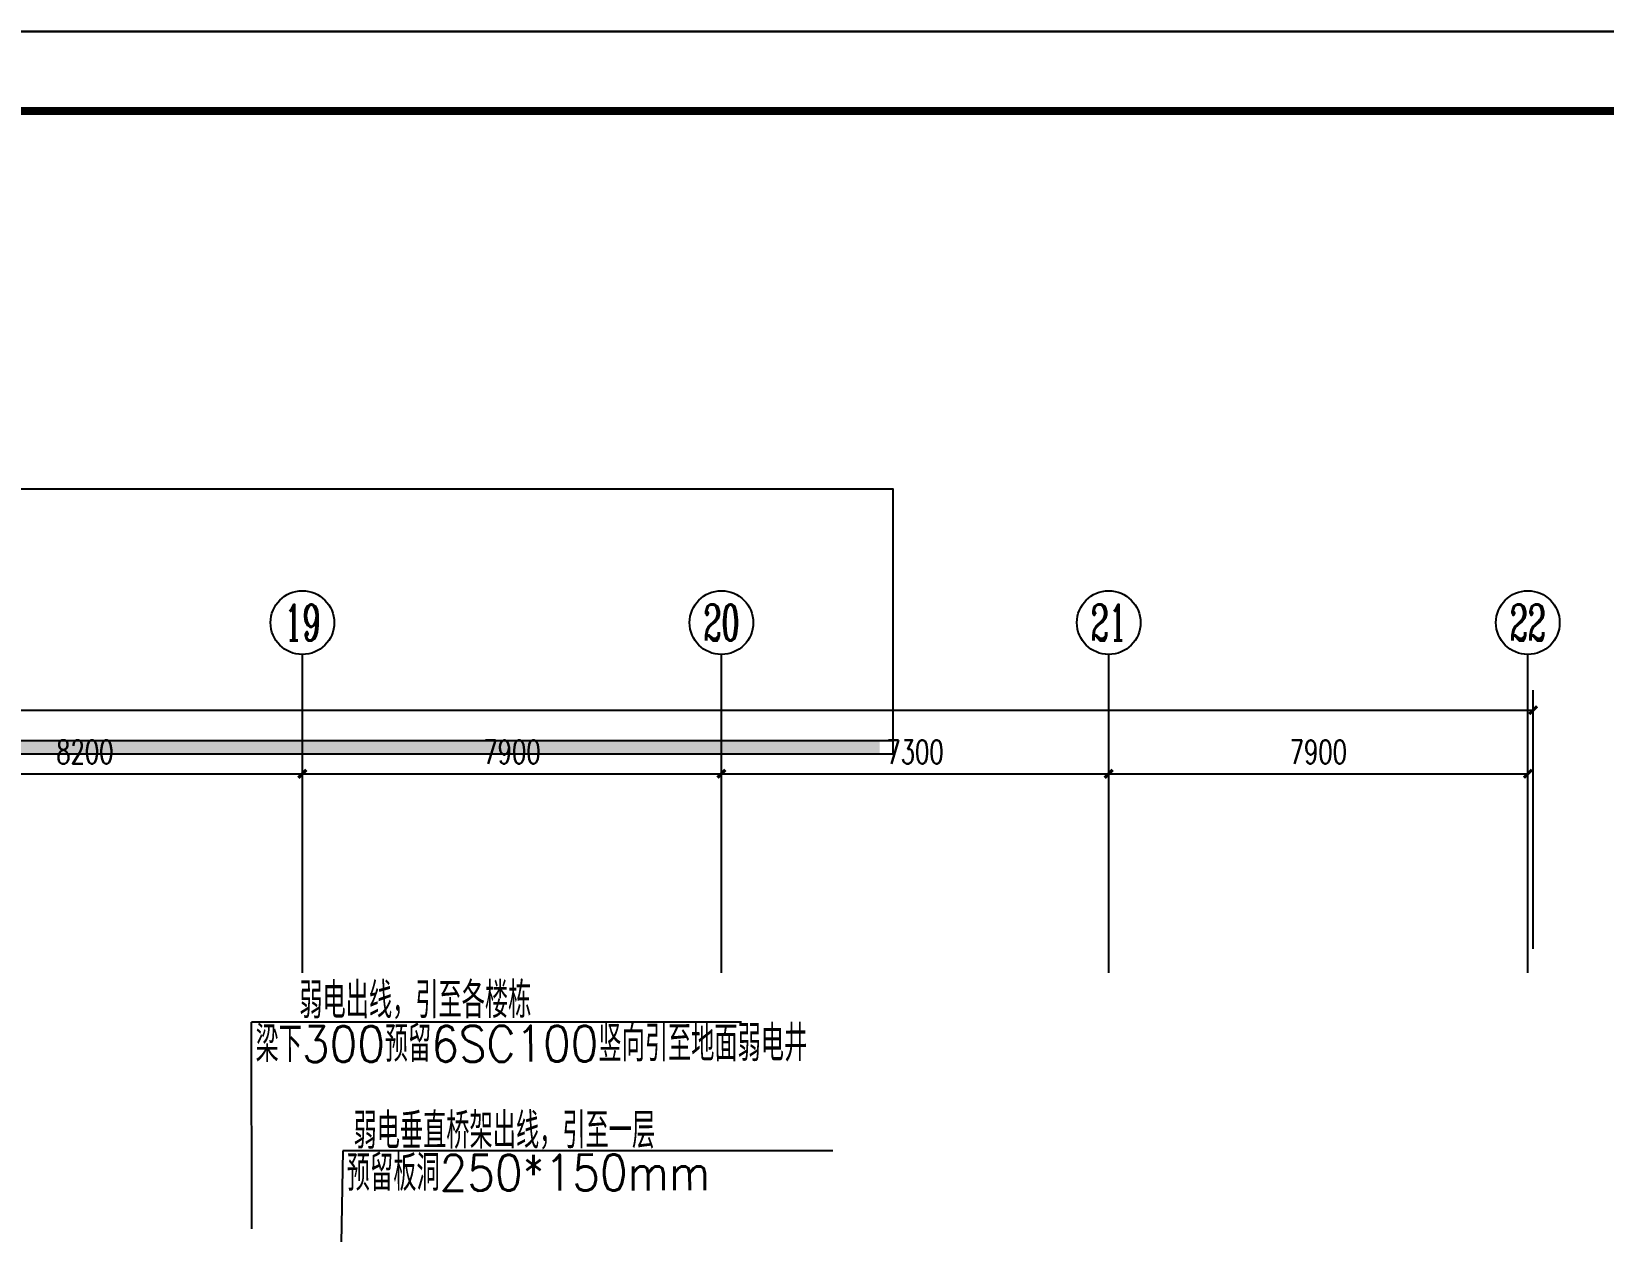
# Model space of a CAD drawing. Extents: x 1398449 to 2142961, y 256969 to 1032940.
# Drawn here: x 1626445 to 1656079, y 1001957 to 1024583 of the extents above; entities that cross this region are included whole.
import ezdxf
from ezdxf.enums import TextEntityAlignment as Align

# ---------------------------------------------------------------- set-up
doc = ezdxf.new("R2010")
doc.units = 0
doc.header["$LTSCALE"] = 1500
doc.header["$PDSIZE"] = 50
for name, color, linetype in [('1-建筑底图', 8, 'Continuous'), ('AXIS_TEXT', 7, 'Continuous'), ('BTTK', 7, 'Continuous'), ('PUB_TITLE', 4, 'Continuous'), ('主楼地下（一期）参照$0$PUB_TITLE', 7, 'Continuous'), ('公用-影线', 8, 'Continuous'), ('建筑-墙体', 2, 'Continuous'), ('电-标注', 1, 'Continuous')]:
    doc.layers.add(name, color=color, linetype=linetype)
doc.layers.add('yichutu', color=7, linetype='Continuous', true_color=0xffffff, plot=False)
doc.styles.add('_TCH_AXIS', font='COMPLEX', dxfattribs={"bigfont": 'GBCBIG'})
doc.styles.add('_TCH_DIM_T3', font='SIMPLEX', dxfattribs={"width": 0.7058823529411765, "bigfont": 'GBCBIG'})
doc.styles.add('COMPLEX', font='COMPLEX')
doc.styles.add('HZ(TK)', font='geniso.shx', dxfattribs={"width": 0.9, "bigfont": 'hztxt.shx'})
doc.styles.add('JD', font='simplex.shx', dxfattribs={"width": 0.9, "bigfont": 'gbcbig.shx'})
doc.dimstyles.new('_TCH_ARCH&&150', dxfattribs={"dimtxt": 446.25, "dimasz": 150, "dimexe": 375, "dimexo": 450, "dimgap": 189.375, "dimtad": 1, "dimdec": 0, "dimzin": 0, "dimdsep": 46, "dimtxsty": '_TCH_DIM_T3', "dimblk": 'ARCHTICK', "dimcen": 0.09, "dimclrt": 7, "dimazin": 2, "dimtfac": 1, "dimtdec": 0, "dimtix": 1, "dimtmove": 2, "dimatfit": 3, "dimfxl": 1, "dimtolj": 1, "dimtzin": 0, "dimarcsym": 0})

# ---------------------------------------------------------------- blocks, each defined once
blk = doc.blocks.new('A$C10362422')
at = {"layer": '公用-影线'}
blk.add_hatch(color=256, dxfattribs=at).paths.add_polyline_path([(-23607.06078637188, 12676.3449112284), (3272.939213610312, 12676.3449112284), (3272.939213610312, 12926.3449112284), (-23607.06078637188, 12926.3449112284)])
blk.add_lwpolyline([(12672.93921361031, 12676.3449112284), (12822.93921361031, 12676.3449112284), (12822.93921361031, 17676.34491123026), (-23857.90825815528, 17676.34491123026), (-23857.90825815528, 12676.3449112284), (3272.939213610312, 12676.3449112284)])
at = {"layer": '建筑-墙体'}
for p, q in [((-23857.90825815528, 12926.3449112284), (3272.939213610312, 12926.3449112284)), ((-23857.90825815528, 12676.3449112284), (3272.939213610312, 12676.3449112284))]:
    blk.add_line(p, q, dxfattribs=at)
blk = doc.blocks.new('_ArchTick')
at = {"color": 0, "linetype": 'ByBlock', "const_width": 0.4}
blk.add_lwpolyline([(-0.5, -0.5), (0.5, 0.5)], dxfattribs=at)
blk = doc.blocks.new('*D199')
at = {"layer": '1-建筑底图', "color": 0, "lineweight": -2, "transparency": 16777216}
for p, q in [((115799.999999636, 41880.66589218623), (115799.999999636, 45555.6658926789)), ((123699.9999996357, 41880.66589317156), (123699.9999996357, 45555.6658926789)), ((115799.999999636, 45180.6658926789), (123699.9999996357, 45180.6658926789))]:
    blk.add_line(p, q, dxfattribs=at)
at = {"layer": 'Defpoints', "color": 0}
for p in [(123699.9999996357, 45180.6658926789), (115799.999999636, 41430.66589218623), (123699.9999996357, 41430.66589317156)]:
    blk.add_point(p, dxfattribs=at)
at = {"layer": '1-建筑底图', "color": 0, "lineweight": -2, "transparency": 16777216, "xscale": 150, "yscale": 150, "zscale": 150, "rotation": 180}
blk.add_blockref('_ArchTick', (115799.999999636, 45180.6658926789), dxfattribs=at)
at = {"layer": '1-建筑底图', "color": 0, "lineweight": -2, "transparency": 16777216, "xscale": 150, "yscale": 150, "zscale": 150}
blk.add_blockref('_ArchTick', (123699.9999996357, 45180.6658926789), dxfattribs=at)
at = {"layer": '1-建筑底图', "color": 7, "transparency": 16777216, "insert": (119749.9999996359, 45593.1658926789), "char_height": 446.25, "attachment_point": 5, "style": '_TCH_DIM_T3'}
blk.add_mtext('\\A1;7900', dxfattribs=at)
blk = doc.blocks.new('*D240')
at = {"layer": '1-建筑底图', "color": 0, "lineweight": -2, "transparency": 16777216}
for p, q in [((107599.999999786, 41880.66415173246), (107599.999999786, 45555.66415217251)), ((115799.9999997863, 41880.66415261233), (115799.9999997863, 45555.66415217251)), ((107599.999999786, 45180.66415217251), (115799.9999997863, 45180.66415217251))]:
    blk.add_line(p, q, dxfattribs=at)
at = {"layer": 'Defpoints', "color": 0}
for p in [(115799.9999997863, 45180.66415217251), (107599.999999786, 41430.66415173246), (115799.9999997863, 41430.66415261233)]:
    blk.add_point(p, dxfattribs=at)
at = {"layer": '1-建筑底图', "color": 0, "lineweight": -2, "transparency": 16777216, "xscale": 150, "yscale": 150, "zscale": 150, "rotation": 180}
blk.add_blockref('_ArchTick', (107599.999999786, 45180.66415217251), dxfattribs=at)
at = {"layer": '1-建筑底图', "color": 0, "lineweight": -2, "transparency": 16777216, "xscale": 150, "yscale": 150, "zscale": 150}
blk.add_blockref('_ArchTick', (115799.9999997863, 45180.66415217251), dxfattribs=at)
at = {"layer": '1-建筑底图', "color": 7, "transparency": 16777216, "insert": (111699.9999997861, 45593.16415217251), "char_height": 446.25, "attachment_point": 5, "style": '_TCH_DIM_T3'}
blk.add_mtext('\\A1;8200', dxfattribs=at)
blk = doc.blocks.new('*D241')
at = {"layer": '1-建筑底图', "color": 0, "lineweight": -2, "transparency": 16777216}
for p, q in [((115799.9999997864, 41880.66415261233), (115799.9999997864, 45555.66415303631)), ((123699.9999997863, 41880.66415346006), (123699.9999997863, 45555.66415303631)), ((115799.9999997864, 45180.66415303631), (123699.9999997863, 45180.66415303631))]:
    blk.add_line(p, q, dxfattribs=at)
at = {"layer": 'Defpoints', "color": 0}
for p in [(123699.9999997863, 45180.66415303631), (115799.9999997864, 41430.66415261233), (123699.9999997863, 41430.66415346006)]:
    blk.add_point(p, dxfattribs=at)
at = {"layer": '1-建筑底图', "color": 0, "lineweight": -2, "transparency": 16777216, "xscale": 150, "yscale": 150, "zscale": 150, "rotation": 180}
blk.add_blockref('_ArchTick', (115799.9999997864, 45180.66415303631), dxfattribs=at)
at = {"layer": '1-建筑底图', "color": 0, "lineweight": -2, "transparency": 16777216, "xscale": 150, "yscale": 150, "zscale": 150}
blk.add_blockref('_ArchTick', (123699.9999997863, 45180.66415303631), dxfattribs=at)
at = {"layer": '1-建筑底图', "color": 7, "transparency": 16777216, "insert": (119749.9999997863, 45593.16415303631), "char_height": 446.25, "attachment_point": 5, "style": '_TCH_DIM_T3'}
blk.add_mtext('\\A1;7900', dxfattribs=at)
blk = doc.blocks.new('*D242')
at = {"layer": '1-建筑底图', "color": 0, "lineweight": -2, "transparency": 16777216}
for p, q in [((123699.9999997863, 41880.66415346006), (123699.9999997863, 45555.66415385169)), ((130999.9999997863, 41880.66415424354), (130999.9999997863, 45555.66415385169)), ((123699.9999997863, 45180.66415385169), (130999.9999997863, 45180.66415385169))]:
    blk.add_line(p, q, dxfattribs=at)
at = {"layer": 'Defpoints', "color": 0}
for p in [(130999.9999997863, 45180.66415385169), (123699.9999997863, 41430.66415346006), (130999.9999997863, 41430.66415424354)]:
    blk.add_point(p, dxfattribs=at)
at = {"layer": '1-建筑底图', "color": 0, "lineweight": -2, "transparency": 16777216, "xscale": 150, "yscale": 150, "zscale": 150, "rotation": 180}
blk.add_blockref('_ArchTick', (123699.9999997863, 45180.66415385169), dxfattribs=at)
at = {"layer": '1-建筑底图', "color": 0, "lineweight": -2, "transparency": 16777216, "xscale": 150, "yscale": 150, "zscale": 150}
blk.add_blockref('_ArchTick', (130999.9999997863, 45180.66415385169), dxfattribs=at)
at = {"layer": '1-建筑底图', "color": 7, "transparency": 16777216, "insert": (127349.9999997863, 45593.16415385169), "char_height": 446.25, "attachment_point": 5, "style": '_TCH_DIM_T3'}
blk.add_mtext('\\A1;7300', dxfattribs=at)
blk = doc.blocks.new('*D243')
at = {"layer": '1-建筑底图', "color": 0, "lineweight": -2, "transparency": 16777216}
for p, q in [((130999.9999997863, 41880.66415424354), (130999.9999997863, 45555.66415466752)), ((138899.9999997863, 41880.66415509128), (138899.9999997863, 45555.66415466752)), ((130999.9999997863, 45180.66415466752), (138899.9999997863, 45180.66415466752))]:
    blk.add_line(p, q, dxfattribs=at)
at = {"layer": 'Defpoints', "color": 0}
for p in [(138899.9999997863, 45180.66415466752), (130999.9999997863, 41430.66415424354), (138899.9999997863, 41430.66415509128)]:
    blk.add_point(p, dxfattribs=at)
at = {"layer": '1-建筑底图', "color": 0, "lineweight": -2, "transparency": 16777216, "xscale": 150, "yscale": 150, "zscale": 150, "rotation": 180}
blk.add_blockref('_ArchTick', (130999.9999997863, 45180.66415466752), dxfattribs=at)
at = {"layer": '1-建筑底图', "color": 0, "lineweight": -2, "transparency": 16777216, "xscale": 150, "yscale": 150, "zscale": 150}
blk.add_blockref('_ArchTick', (138899.9999997863, 45180.66415466752), dxfattribs=at)
at = {"layer": '1-建筑底图', "color": 7, "transparency": 16777216, "insert": (134949.9999997863, 45593.16415466752), "char_height": 446.25, "attachment_point": 5, "style": '_TCH_DIM_T3'}
blk.add_mtext('\\A1;7900', dxfattribs=at)
blk = doc.blocks.new('*D262')
at = {"layer": '1-建筑底图', "color": 0, "lineweight": -2, "transparency": 16777216}
for p, q in [((-6.119371116287299e-07, 41880.66414018429), (-6.119368131210721e-07, 46755.66414885374)), ((139000.0000039364, 41880.66415752296), (139000.0000039364, 46755.66414885374)), ((-6.119368360831995e-07, 46380.66414885374), (139000.0000039364, 46380.66414885374))]:
    blk.add_line(p, q, dxfattribs=at)
at = {"layer": 'Defpoints', "color": 0}
for p in [(139000.0000039364, 46380.66414885374), (-6.119371391832829e-07, 41430.66414018429), (139000.0000039364, 41430.66415752296)]:
    blk.add_point(p, dxfattribs=at)
at = {"layer": '1-建筑底图', "color": 0, "lineweight": -2, "transparency": 16777216, "xscale": 150, "yscale": 150, "zscale": 150, "rotation": 180}
blk.add_blockref('_ArchTick', (-6.119368360831995e-07, 46380.66414885374), dxfattribs=at)
at = {"layer": '1-建筑底图', "color": 0, "lineweight": -2, "transparency": 16777216, "xscale": 150, "yscale": 150, "zscale": 150}
blk.add_blockref('_ArchTick', (139000.0000039364, 46380.66414885374), dxfattribs=at)
at = {"layer": '1-建筑底图', "color": 7, "transparency": 16777216, "insert": (69500.0000016622, 46793.16414885374), "char_height": 446.25, "attachment_point": 5, "style": '_TCH_DIM_T3'}
blk.add_mtext('\\A1;139000', dxfattribs=at)
blk = doc.blocks.new('_AXISO')
blk.add_circle((0, 0), 0.5)
at = {"layer": 'AXIS_TEXT', "style": 'COMPLEX', "width": 1.041666666666667}
blk.add_attdef('A', text='', height=0.56, dxfattribs=at).set_placement((-0.25, -0.28), (0.25, -0.28), align=Align.FIT)
blk = doc.blocks.new('vhtemplate_2020年新竖式图框_A1_1_2', base_point=(-420.5000000000005, 0))
at = {"layer": 'PUB_TITLE', "color": 7}
blk.add_lwpolyline([(-420.5000000000005, 594), (841.0000000000009, 594), (841.0000000000009, 0), (-420.5000000000005, 0)], close=True, dxfattribs=at)
at = {"layer": 'PUB_TITLE', "const_width": 1}
blk.add_lwpolyline([(-395.5000000000005, 10.00000000000023), (831.0000000000009, 10), (831.0000000000009, 584), (-395.5000000000005, 584)], close=True, dxfattribs=at)
at = {"layer": 'BTTK', "color": 4, "style": 'HZ(TK)', "width": 0.9}
for tag, p in [('合作单位', (796.0000000000009, 511.5000003952373)), ('建设单位', (795.9999999999991, 209.5)), ('工程名称', (796.0000000000009, 176.5)), ('子项名称', (805.9999999999991, 160)), ('图纸名称', (796.0000000000009, 141))]:
    blk.add_attdef(tag, text='', height=3.5, dxfattribs=at).set_placement(p, align=Align.MIDDLE_CENTER)
for tag, p in [('注册证书号', (808.5000000000009, 309.0060602770908)), ('注册印章号', (808.5000000000009, 301.0060602770908)), ('设计号', (805.9999999999991, 193)), ('图别', (789.7500000000009, 34)), ('图号', (822.2500000000009, 34)), ('版本号', (789.7500000000009, 26)), ('日期', (822.2500000000009, 26))]:
    blk.add_attdef(tag, text='', height=3.5, dxfattribs=at).set_placement(p, align=Align.MIDDLE)
blk = doc.blocks.new('yct-1261-594-189225-89100-150-1004.0')
at = {"layer": 'yichutu', "color": 7, "true_color": 0xffffff}
blk.add_lwpolyline([(0, 0), (0, 89100), (189225.0000000002, 89100), (189225.0000000002, 0)], close=True, dxfattribs=at)
blk = doc.blocks.new('1-地下一层建筑底图')
at = {"layer": '1-建筑底图'}
for p, q in [((115799.9999997863, 41430.66415261256), (115799.9999991424, 47430.66415261256)), ((123699.9999997863, 41430.6641534603), (123699.9999991424, 47430.6641534603)), ((130999.9999997863, 41430.66415424354), (130999.9999991424, 47430.66415424354)), ((138899.9999997863, 41430.66415509128), (138899.9999991424, 47430.66415509128))]:
    blk.add_line(p, q, dxfattribs=at)
at = {"layer": '1-建筑底图', "xscale": -1}
blk.add_blockref('A$C10362422', (103072.9392231224, 32873.65508877148), dxfattribs=at)
at = {"layer": '1-建筑底图'}
ref = blk.add_blockref('_AXISO', (115799.999999078, 48030.66415261256), dxfattribs=dict(at, xscale=1200, yscale=1200, zscale=1200))
ref.add_attrib('A', '19', dxfattribs={"layer": 'AXIS_TEXT', "height": 678.8225099390856, "style": '_TCH_AXIS', "width": 0.7241379310344809}).set_placement((115460.5887441084, 47691.2528976429), (116139.4112540475, 47691.2528976429), align=Align.FIT)
ref = blk.add_blockref('_AXISO', (123699.999999078, 48030.6641534603), dxfattribs=dict(at, xscale=1200, yscale=1200, zscale=1200))
ref.add_attrib('A', '20', dxfattribs={"layer": 'AXIS_TEXT', "height": 678.8225099390856, "style": '_TCH_AXIS', "width": 0.617647058823528}).set_placement((123360.5887441084, 47691.25289849064), (124039.4112540475, 47691.25289849064), align=Align.FIT)
ref = blk.add_blockref('_AXISO', (130999.999999078, 48030.66415424354), dxfattribs=dict(at, xscale=1200, yscale=1200, zscale=1200))
ref.add_attrib('A', '21', dxfattribs={"layer": 'AXIS_TEXT', "height": 678.8225099390856, "style": '_TCH_AXIS', "width": 0.7241379310344809}).set_placement((130660.5887441084, 47691.25289927388), (131339.4112540475, 47691.25289927388), align=Align.FIT)
ref = blk.add_blockref('_AXISO', (138899.999999078, 48030.66415509128), dxfattribs=dict(at, xscale=1200, yscale=1200, zscale=1200))
ref.add_attrib('A', '22', dxfattribs={"layer": 'AXIS_TEXT', "height": 678.8225099390856, "style": '_TCH_AXIS', "width": 0.6176470588235278}).set_placement((138560.5887441084, 47691.25290012162), (139239.4112540475, 47691.25290012162), align=Align.FIT)
for p1, p2, distance, picture, middle in [((-6.119371391832829e-07, 41430.66414018429), (139000.0000039364, 41430.66415752296), 4949.999991330783, '*D262', (69500.0000016622, 46793.16414885374)), ((107599.999999786, 41430.66415173246), (115799.9999997863, 41430.66415261233), 3749.999999560183, '*D240', (111699.9999997861, 45593.16415217251)), ((115799.999999636, 41430.66589218623), (123699.9999996357, 41430.66589317156), 3749.999999507345, '*D199', (119749.9999996359, 45593.1658926789)), ((115799.9999997864, 41430.66415261233), (123699.9999997863, 41430.66415346006), 3749.9999995762555, '*D241', (119749.9999997863, 45593.16415303631)), ((123699.9999997863, 41430.66415346006), (130999.9999997863, 41430.66415424354), 3749.999999608153, '*D242', (127349.9999997863, 45593.16415385169)), ((130999.9999997863, 41430.66415424354), (138899.9999997863, 41430.66415509128), 3749.999999576234, '*D243', (134949.9999997863, 45593.16415466752))]:
    dim = blk.add_aligned_dim(p1=p1, p2=p2, distance=distance, dimstyle='_TCH_ARCH&&150', dxfattribs=at)
    dim.commit()
    dim.dimension.update_dxf_attribs({"geometry": picture, "text_midpoint": middle})

msp = doc.modelspace()

# ---------------------------------------------------------------- linework, layer by layer
at = {"layer": '主楼地下（一期）参照$0$PUB_TITLE'}
msp.add_lwpolyline([(1498789.328388456, 935483.0645738347), (1687939.328388456, 935483.0645738347), (1687939.328388456, 1024583.064573835), (1498789.328388456, 1024583.064573835)], close=True, dxfattribs=at)
at = {"layer": '主楼地下（一期）参照$0$PUB_TITLE', "const_width": 150}
msp.add_lwpolyline([(1502539.328388456, 936983.0645738347), (1686439.328388456, 936983.0645738347), (1686439.328388456, 1023083.064573835), (1502539.328388456, 1023083.064573835)], close=True, dxfattribs=at)
at = {"layer": '电-标注'}
for p, q in [((1639831.61487741, 1005907.618679351), (1630594.372724234, 1005907.618679351)), ((1630602.014800492, 1002007.256427426), (1630594.372724234, 1005907.618679351)), ((1641552.154460111, 1003479.874505681), (1632314.912306935, 1003479.874505681))]:
    msp.add_line(p, q, dxfattribs=at)
msp.add_lwpolyline([(1632314.912306935, 1003479.874505681), (1632191.362115654, 996506.8917052236)], dxfattribs=at)

# ---------------------------------------------------------------- block references
at = {"xscale": 150, "yscale": 150, "zscale": 150}
msp.add_blockref('vhtemplate_2020年新竖式图框_A1_1_2', (1498714.328388456, 935483.0645738348), dxfattribs=at)
at = {"layer": '1-建筑底图'}
msp.add_blockref('1-地下一层建筑底图', (1515751.365302458, 965406.8917379706), dxfattribs=at)
at = {"layer": 'yichutu'}
msp.add_blockref('yct-1261-594-189225-89100-150-1004.0', (1498714.328388456, 935483.0645738348), dxfattribs=at)

# ---------------------------------------------------------------- texts
at = {"layer": '电-标注', "style": 'JD', "width": 0.9}
for s, p in [('弱电出线，引至各楼栋', (1631494.327950403, 1005975.378842961)), ('梁下300预留6SC100竖向引至地面弱电井', (1630669.79881483, 1005150.99541696)), ('弱电垂直桥架出线，引至一层', (1632516.062223307, 1003515.891884337)), ('预留板洞250*150mm', (1632390.338397531, 1002723.25124329))]:
    msp.add_text(s, height=675, rotation=0.1091388049763144, dxfattribs=at).set_placement(p)

doc.saveas('drawing.dxf')
